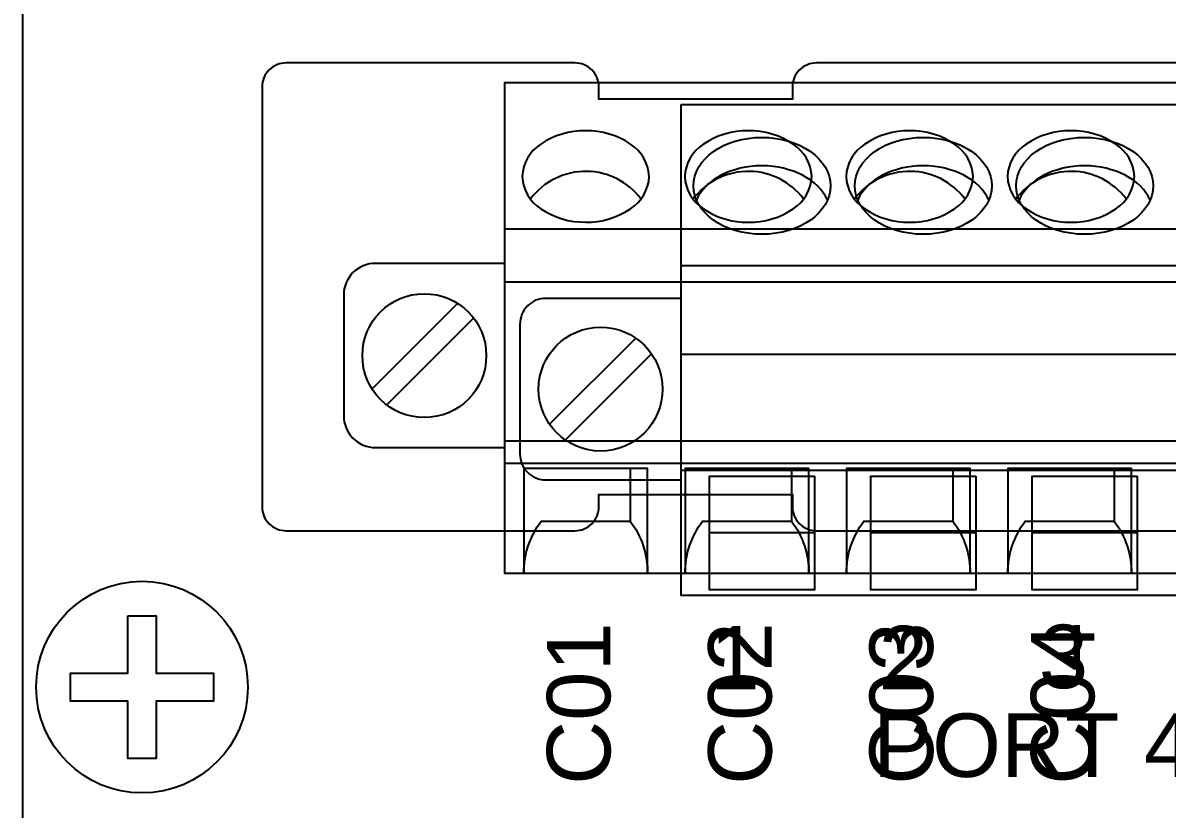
# Model space of a CAD drawing. Extents: x 1 to 47, y 1 to 35.
# Drawn here: x 39.389 to 40.807, y 13.27 to 14.245 of the extents above; entities that cross this region are included whole.
import ezdxf

# ---------------------------------------------------------------- set-up
doc = ezdxf.new("R2010")
doc.units = 0
doc.header["$MEASUREMENT"] = 0
for name, color, linetype in [('10_00______DWG_', 7, 'CONTINUOUS'), ('4_01__0-__EMPTY', 7, 'CONTINUOUS'), ('4_02__A0__SERIAL_COMMUNICA', 7, 'CONTINUOUS'), ('4_03__B-___3__DI___4__DO__', 7, 'CONTINUOUS'), ('4_04__1-___4__DI___4__DO__', 7, 'CONTINUOUS'), ('4_05__C-___4__DI___4__DO__', 7, 'CONTINUOUS'), ('4_06__D-___4__DI___3__DO__', 7, 'CONTINUOUS'), ('4_07__2A___8__FORM_A_DO', 7, 'CONTINUOUS'), ('4_08__2B___8__FORM_B_DO', 7, 'CONTINUOUS'), ('4_09__2C___8__DO__6__FORM_', 7, 'CONTINUOUS'), ('4_10__2D___8__DO__2__FORM_', 7, 'CONTINUOUS'), ('4_11__2G___8__DO__4__FORM_', 7, 'CONTINUOUS'), ('4_12__3-___8__DI', 7, 'CONTINUOUS'), ('4_13__4-___14__DI', 7, 'CONTINUOUS'), ('4_14__5-___8__AI', 7, 'CONTINUOUS'), ('4_15__6-___4__AI____4__AO', 7, 'CONTINUOUS')]:
    doc.layers.add(name, color=color, linetype=linetype)
doc.styles.add('ARIAL', font='arial.ttf')

msp = doc.modelspace()

# ---------------------------------------------------------------- linework, layer by layer
at = {"layer": '10_00______DWG_'}
msp.add_lwpolyline([(39.7527, 17.0629), (44.4181, 17.0629, -0.414214), (44.4968, 16.9841), (44.4968, 16.8956, 0.414214), (44.6149, 16.7775), (44.7035, 16.7775, -0.414214), (44.7822, 16.6987), (44.7822, 10.1436, -0.414214), (44.7035, 10.0649), (44.6149, 10.0649, 0.414214), (44.4968, 9.9467), (44.4968, 9.8582, -0.414214), (44.4181, 9.7794), (39.7527, 9.7794, -0.414214), (39.674, 9.8582), (39.674, 9.9467, 0.414214), (39.5558, 10.0649), (39.4673, 10.0649, -0.414214), (39.3885, 10.1436), (39.3885, 16.6987, -0.414214), (39.4673, 16.7775), (39.5558, 16.7775, 0.414214), (39.674, 16.8956), (39.674, 16.9841, -0.414214)], format="xyb", close=True, dxfattribs=at)
msp.add_lwpolyline([(39.5187, 13.5098), (39.5537, 13.5098), (39.5537, 13.4387), (39.6248, 13.4387), (39.6248, 13.4037), (39.5537, 13.4037), (39.5537, 13.3327), (39.5187, 13.3327), (39.5187, 13.4037), (39.4476, 13.4037), (39.4476, 13.4387), (39.5187, 13.4387)], close=True, dxfattribs=at)
msp.add_circle((39.5362, 13.4212), 0.1312, dxfattribs=at)
at = {"layer": '4_01__0-__EMPTY'}
msp.add_lwpolyline([(41.3378, 14.1951), (40.3725, 14.1951, 0.414214), (40.3426, 14.1652), (40.3426, 14.1501), (40.1026, 14.1501), (40.1026, 14.1652, 0.414214), (40.0728, 14.1951), (39.715, 14.1951, 0.414973), (39.6851, 14.1652), (39.6851, 13.645, 0.414973), (39.715, 13.6151), (40.0728, 13.6151, 0.414214), (40.1026, 13.645), (40.1026, 13.6601), (40.3426, 13.6601), (40.3426, 13.645, 0.414214), (40.3725, 13.6151), (41.3378, 13.6151, 0.414214)], format="xyb", dxfattribs=at)
at = {"layer": '4_02__A0__SERIAL_COMMUNICA'}
for points in [[(40.2047, 14.1437), (41.2047, 14.1437), (41.2047, 13.5347), (40.2047, 13.5347)], [(40.3697, 13.6826), (40.3697, 13.5418), (40.2397, 13.5418), (40.2397, 13.6826)], [(40.5697, 13.6826), (40.5697, 13.5418), (40.4397, 13.5418), (40.4397, 13.6826)], [(40.7697, 13.6826), (40.7697, 13.5418), (40.6397, 13.5418), (40.6397, 13.6826)]]:
    msp.add_lwpolyline(points, close=True, dxfattribs=at)
for points in [[(41.2047, 13.9437), (40.2047, 13.9437)], [(40.0415, 13.7471), (40.1483, 13.8539)], [(40.1678, 13.8344), (40.061, 13.7276)], [(41.2047, 13.8337), (40.2047, 13.8337)], [(41.2047, 13.6897), (40.2047, 13.6897)], [(40.3697, 13.6125), (40.2397, 13.6125)], [(40.5697, 13.6125), (40.4397, 13.6125)], [(40.7697, 13.6125), (40.6397, 13.6125)]]:
    msp.add_lwpolyline(points, dxfattribs=at)
msp.add_lwpolyline([(40.2047, 13.9032), (40.0367, 13.9032, 0.414214), (40.0047, 13.8712), (40.0047, 13.7102, 0.414214), (40.0367, 13.6782), (40.2047, 13.6782)], format="xyb", dxfattribs=at)
msp.add_circle((40.1047, 13.7907), 0.0768, dxfattribs=at)
for centre in [(40.3047, 14.0427), (40.5047, 14.0427), (40.7047, 14.0427)]:
    msp.add_ellipse(centre, major_axis=(0.085, 0), ratio=0.707107, dxfattribs=at)
for centre in [(40.3047, 14.0074), (40.5047, 14.0074), (40.7047, 14.0074)]:
    msp.add_ellipse(centre, major_axis=(0.085, 0), ratio=0.707107, start_param=0.298532, end_param=2.84306, dxfattribs=at)
at = {"layer": '4_03__B-___3__DI___4__DO__'}
msp.add_lwpolyline([(41.5862, 14.1708), (41.5862, 13.5621), (39.9862, 13.5621), (39.9862, 14.1708)], close=True, dxfattribs=at)
for points in [[(40.1419, 14.0944, 0.154167), (40.0862, 14.1109, 0.154167), (40.0306, 14.0944, 0.244062), (40.0075, 14.0543, 0.244061), (40.0306, 14.0143, 0.154167), (40.0862, 13.9977, 0.154167), (40.1419, 14.0143, 0.24406), (40.165, 14.0543, 0.236767)], [(40.3435, 14.0943, 0.154167), (40.2878, 14.1109, 0.154167), (40.2321, 14.0943, 0.244062), (40.2091, 14.0543, 0.244061), (40.2321, 14.0142, 0.154167), (40.2878, 13.9976, 0.154167), (40.3435, 14.0142, 0.24406), (40.3666, 14.0543, 0.236767)], [(40.5435, 14.0943, 0.154167), (40.4878, 14.1109, 0.154167), (40.4321, 14.0943, 0.244062), (40.4091, 14.0543, 0.244061), (40.4321, 14.0142, 0.154167), (40.4878, 13.9976, 0.154167), (40.5435, 14.0142, 0.24406), (40.5666, 14.0543, 0.236767)], [(40.7435, 14.0943, 0.154167), (40.6878, 14.1109, 0.154167), (40.6321, 14.0943, 0.244062), (40.6091, 14.0543, 0.244061), (40.6321, 14.0142, 0.154167), (40.6878, 13.9976, 0.154167), (40.7435, 14.0142, 0.24406), (40.7666, 14.0543, 0.236767)]]:
    msp.add_lwpolyline(points, format="xyb", close=True, dxfattribs=at)
for points in [[(40.1551, 14.0265, 0.005828), (40.1548, 14.0264, 0.231198), (40.0878, 14.0606, 0.240907), (40.0177, 14.0264, 0.001746), (40.0176, 14.0263)], [(40.3566, 14.0265, 0.005828), (40.3563, 14.0264, 0.231198), (40.2894, 14.0606, 0.240907), (40.2193, 14.0264, 0.001746), (40.2192, 14.0263)], [(40.5566, 14.0265, 0.005828), (40.5563, 14.0264, 0.231198), (40.4894, 14.0606, 0.240907), (40.4193, 14.0264, 0.001746), (40.4192, 14.0263)], [(40.7566, 14.0265, 0.005828), (40.7563, 14.0264, 0.231198), (40.6894, 14.0606, 0.240907), (40.6193, 14.0264, 0.001746), (40.6192, 14.0263)], [(39.9862, 13.9466), (39.8256, 13.9466, 0.414214), (39.7862, 13.9072), (39.7862, 13.7577, 0.414214), (39.8256, 13.7183), (39.9862, 13.7183)], [(40.1414, 13.6921), (40.1414, 13.627, -0.162987), (40.163, 13.562), (40.163, 13.6921), (40.0095, 13.6921), (40.0095, 13.5621, -0.162853), (40.0311, 13.627), (40.1414, 13.627)], [(40.3414, 13.6921), (40.3414, 13.627, -0.162987), (40.363, 13.562), (40.363, 13.6921), (40.2095, 13.6921), (40.2095, 13.5621, -0.162853), (40.2311, 13.627), (40.3414, 13.627)], [(40.5414, 13.6921), (40.5414, 13.627, -0.162987), (40.563, 13.562), (40.563, 13.6921), (40.4095, 13.6921), (40.4095, 13.5621, -0.162853), (40.4311, 13.627), (40.5414, 13.627)], [(40.7414, 13.6921), (40.7414, 13.627, -0.162987), (40.763, 13.562), (40.763, 13.6921), (40.6095, 13.6921), (40.6095, 13.5621, -0.162853), (40.6311, 13.627), (40.7414, 13.627)]]:
    msp.add_lwpolyline(points, format="xyb", dxfattribs=at)
for points in [[(39.9862, 13.9892), (41.5862, 13.9892)], [(39.9862, 13.9237), (41.5862, 13.9237)], [(39.8214, 13.7911), (39.9273, 13.897)], [(39.8397, 13.7711), (39.9473, 13.8786)], [(39.9862, 13.7266), (41.5862, 13.7266)], [(39.9862, 13.6988), (41.5862, 13.6988)]]:
    msp.add_lwpolyline(points, dxfattribs=at)
msp.add_circle((39.8862, 13.8322), 0.0768, dxfattribs=at)
at = {"layer": '4_04__1-___4__DI___4__DO__'}
msp.add_lwpolyline([(41.5862, 14.1708), (41.5862, 13.5621), (39.9862, 13.5621), (39.9862, 14.1708)], close=True, dxfattribs=at)
for points in [[(40.1419, 14.0944, 0.154167), (40.0862, 14.1109, 0.154167), (40.0306, 14.0944, 0.244062), (40.0075, 14.0543, 0.244061), (40.0306, 14.0143, 0.154167), (40.0862, 13.9977, 0.154167), (40.1419, 14.0143, 0.24406), (40.165, 14.0543, 0.236767)], [(40.3435, 14.0943, 0.154167), (40.2878, 14.1109, 0.154167), (40.2321, 14.0943, 0.244062), (40.2091, 14.0543, 0.244061), (40.2321, 14.0142, 0.154167), (40.2878, 13.9976, 0.154167), (40.3435, 14.0142, 0.24406), (40.3666, 14.0543, 0.236767)], [(40.5435, 14.0943, 0.154167), (40.4878, 14.1109, 0.154167), (40.4321, 14.0943, 0.244062), (40.4091, 14.0543, 0.244061), (40.4321, 14.0142, 0.154167), (40.4878, 13.9976, 0.154167), (40.5435, 14.0142, 0.24406), (40.5666, 14.0543, 0.236767)], [(40.7435, 14.0943, 0.154167), (40.6878, 14.1109, 0.154167), (40.6321, 14.0943, 0.244062), (40.6091, 14.0543, 0.244061), (40.6321, 14.0142, 0.154167), (40.6878, 13.9976, 0.154167), (40.7435, 14.0142, 0.24406), (40.7666, 14.0543, 0.236767)]]:
    msp.add_lwpolyline(points, format="xyb", close=True, dxfattribs=at)
for points in [[(40.1551, 14.0265, 0.005828), (40.1548, 14.0264, 0.231198), (40.0878, 14.0606, 0.240907), (40.0177, 14.0264, 0.001746), (40.0176, 14.0263)], [(40.3566, 14.0265, 0.005828), (40.3563, 14.0264, 0.231198), (40.2894, 14.0606, 0.240907), (40.2193, 14.0264, 0.001746), (40.2192, 14.0263)], [(40.5566, 14.0265, 0.005828), (40.5563, 14.0264, 0.231198), (40.4894, 14.0606, 0.240907), (40.4193, 14.0264, 0.001746), (40.4192, 14.0263)], [(40.7566, 14.0265, 0.005828), (40.7563, 14.0264, 0.231198), (40.6894, 14.0606, 0.240907), (40.6193, 14.0264, 0.001746), (40.6192, 14.0263)], [(39.9862, 13.9466), (39.8256, 13.9466, 0.414214), (39.7862, 13.9072), (39.7862, 13.7577, 0.414214), (39.8256, 13.7183), (39.9862, 13.7183)], [(40.1414, 13.6921), (40.1414, 13.627, -0.162987), (40.163, 13.562), (40.163, 13.6921), (40.0095, 13.6921), (40.0095, 13.5621, -0.162853), (40.0311, 13.627), (40.1414, 13.627)], [(40.3414, 13.6921), (40.3414, 13.627, -0.162987), (40.363, 13.562), (40.363, 13.6921), (40.2095, 13.6921), (40.2095, 13.5621, -0.162853), (40.2311, 13.627), (40.3414, 13.627)], [(40.5414, 13.6921), (40.5414, 13.627, -0.162987), (40.563, 13.562), (40.563, 13.6921), (40.4095, 13.6921), (40.4095, 13.5621, -0.162853), (40.4311, 13.627), (40.5414, 13.627)], [(40.7414, 13.6921), (40.7414, 13.627, -0.162987), (40.763, 13.562), (40.763, 13.6921), (40.6095, 13.6921), (40.6095, 13.5621, -0.162853), (40.6311, 13.627), (40.7414, 13.627)]]:
    msp.add_lwpolyline(points, format="xyb", dxfattribs=at)
for points in [[(39.9862, 13.9892), (41.5862, 13.9892)], [(39.9862, 13.9237), (41.5862, 13.9237)], [(39.8214, 13.7911), (39.9273, 13.897)], [(39.8397, 13.7711), (39.9473, 13.8786)], [(39.9862, 13.7266), (41.5862, 13.7266)], [(39.9862, 13.6988), (41.5862, 13.6988)]]:
    msp.add_lwpolyline(points, dxfattribs=at)
msp.add_circle((39.8862, 13.8322), 0.0768, dxfattribs=at)
at = {"layer": '4_05__C-___4__DI___4__DO__'}
msp.add_lwpolyline([(41.5862, 14.1708), (41.5862, 13.5621), (39.9862, 13.5621), (39.9862, 14.1708)], close=True, dxfattribs=at)
for points in [[(40.1419, 14.0944, 0.154167), (40.0862, 14.1109, 0.154167), (40.0306, 14.0944, 0.244062), (40.0075, 14.0543, 0.244061), (40.0306, 14.0143, 0.154167), (40.0862, 13.9977, 0.154167), (40.1419, 14.0143, 0.24406), (40.165, 14.0543, 0.236767)], [(40.3435, 14.0943, 0.154167), (40.2878, 14.1109, 0.154167), (40.2321, 14.0943, 0.244062), (40.2091, 14.0543, 0.244061), (40.2321, 14.0142, 0.154167), (40.2878, 13.9976, 0.154167), (40.3435, 14.0142, 0.24406), (40.3666, 14.0543, 0.236767)], [(40.5435, 14.0943, 0.154167), (40.4878, 14.1109, 0.154167), (40.4321, 14.0943, 0.244062), (40.4091, 14.0543, 0.244061), (40.4321, 14.0142, 0.154167), (40.4878, 13.9976, 0.154167), (40.5435, 14.0142, 0.24406), (40.5666, 14.0543, 0.236767)], [(40.7435, 14.0943, 0.154167), (40.6878, 14.1109, 0.154167), (40.6321, 14.0943, 0.244062), (40.6091, 14.0543, 0.244061), (40.6321, 14.0142, 0.154167), (40.6878, 13.9976, 0.154167), (40.7435, 14.0142, 0.24406), (40.7666, 14.0543, 0.236767)]]:
    msp.add_lwpolyline(points, format="xyb", close=True, dxfattribs=at)
for points in [[(40.1551, 14.0265, 0.005828), (40.1548, 14.0264, 0.231198), (40.0878, 14.0606, 0.240907), (40.0177, 14.0264, 0.001746), (40.0176, 14.0263)], [(40.3566, 14.0265, 0.005828), (40.3563, 14.0264, 0.231198), (40.2894, 14.0606, 0.240907), (40.2193, 14.0264, 0.001746), (40.2192, 14.0263)], [(40.5566, 14.0265, 0.005828), (40.5563, 14.0264, 0.231198), (40.4894, 14.0606, 0.240907), (40.4193, 14.0264, 0.001746), (40.4192, 14.0263)], [(40.7566, 14.0265, 0.005828), (40.7563, 14.0264, 0.231198), (40.6894, 14.0606, 0.240907), (40.6193, 14.0264, 0.001746), (40.6192, 14.0263)], [(39.9862, 13.9466), (39.8256, 13.9466, 0.414214), (39.7862, 13.9072), (39.7862, 13.7577, 0.414214), (39.8256, 13.7183), (39.9862, 13.7183)], [(40.1414, 13.6921), (40.1414, 13.627, -0.162987), (40.163, 13.562), (40.163, 13.6921), (40.0095, 13.6921), (40.0095, 13.5621, -0.162853), (40.0311, 13.627), (40.1414, 13.627)], [(40.3414, 13.6921), (40.3414, 13.627, -0.162987), (40.363, 13.562), (40.363, 13.6921), (40.2095, 13.6921), (40.2095, 13.5621, -0.162853), (40.2311, 13.627), (40.3414, 13.627)], [(40.5414, 13.6921), (40.5414, 13.627, -0.162987), (40.563, 13.562), (40.563, 13.6921), (40.4095, 13.6921), (40.4095, 13.5621, -0.162853), (40.4311, 13.627), (40.5414, 13.627)], [(40.7414, 13.6921), (40.7414, 13.627, -0.162987), (40.763, 13.562), (40.763, 13.6921), (40.6095, 13.6921), (40.6095, 13.5621, -0.162853), (40.6311, 13.627), (40.7414, 13.627)]]:
    msp.add_lwpolyline(points, format="xyb", dxfattribs=at)
for points in [[(39.9862, 13.9892), (41.5862, 13.9892)], [(39.9862, 13.9237), (41.5862, 13.9237)], [(39.8214, 13.7911), (39.9273, 13.897)], [(39.8397, 13.7711), (39.9473, 13.8786)], [(39.9862, 13.7266), (41.5862, 13.7266)], [(39.9862, 13.6988), (41.5862, 13.6988)]]:
    msp.add_lwpolyline(points, dxfattribs=at)
msp.add_circle((39.8862, 13.8322), 0.0768, dxfattribs=at)
at = {"layer": '4_06__D-___4__DI___3__DO__'}
msp.add_lwpolyline([(41.5862, 14.1708), (41.5862, 13.5621), (39.9862, 13.5621), (39.9862, 14.1708)], close=True, dxfattribs=at)
for points in [[(40.1419, 14.0944, 0.154167), (40.0862, 14.1109, 0.154167), (40.0306, 14.0944, 0.244062), (40.0075, 14.0543, 0.244061), (40.0306, 14.0143, 0.154167), (40.0862, 13.9977, 0.154167), (40.1419, 14.0143, 0.24406), (40.165, 14.0543, 0.236767)], [(40.3435, 14.0943, 0.154167), (40.2878, 14.1109, 0.154167), (40.2321, 14.0943, 0.244062), (40.2091, 14.0543, 0.244061), (40.2321, 14.0142, 0.154167), (40.2878, 13.9976, 0.154167), (40.3435, 14.0142, 0.24406), (40.3666, 14.0543, 0.236767)], [(40.5435, 14.0943, 0.154167), (40.4878, 14.1109, 0.154167), (40.4321, 14.0943, 0.244062), (40.4091, 14.0543, 0.244061), (40.4321, 14.0142, 0.154167), (40.4878, 13.9976, 0.154167), (40.5435, 14.0142, 0.24406), (40.5666, 14.0543, 0.236767)], [(40.7435, 14.0943, 0.154167), (40.6878, 14.1109, 0.154167), (40.6321, 14.0943, 0.244062), (40.6091, 14.0543, 0.244061), (40.6321, 14.0142, 0.154167), (40.6878, 13.9976, 0.154167), (40.7435, 14.0142, 0.24406), (40.7666, 14.0543, 0.236767)]]:
    msp.add_lwpolyline(points, format="xyb", close=True, dxfattribs=at)
for points in [[(40.1551, 14.0265, 0.005828), (40.1548, 14.0264, 0.231198), (40.0878, 14.0606, 0.240907), (40.0177, 14.0264, 0.001746), (40.0176, 14.0263)], [(40.3566, 14.0265, 0.005828), (40.3563, 14.0264, 0.231198), (40.2894, 14.0606, 0.240907), (40.2193, 14.0264, 0.001746), (40.2192, 14.0263)], [(40.5566, 14.0265, 0.005828), (40.5563, 14.0264, 0.231198), (40.4894, 14.0606, 0.240907), (40.4193, 14.0264, 0.001746), (40.4192, 14.0263)], [(40.7566, 14.0265, 0.005828), (40.7563, 14.0264, 0.231198), (40.6894, 14.0606, 0.240907), (40.6193, 14.0264, 0.001746), (40.6192, 14.0263)], [(39.9862, 13.9466), (39.8256, 13.9466, 0.414214), (39.7862, 13.9072), (39.7862, 13.7577, 0.414214), (39.8256, 13.7183), (39.9862, 13.7183)], [(40.1414, 13.6921), (40.1414, 13.627, -0.162987), (40.163, 13.562), (40.163, 13.6921), (40.0095, 13.6921), (40.0095, 13.5621, -0.162853), (40.0311, 13.627), (40.1414, 13.627)], [(40.3414, 13.6921), (40.3414, 13.627, -0.162987), (40.363, 13.562), (40.363, 13.6921), (40.2095, 13.6921), (40.2095, 13.5621, -0.162853), (40.2311, 13.627), (40.3414, 13.627)], [(40.5414, 13.6921), (40.5414, 13.627, -0.162987), (40.563, 13.562), (40.563, 13.6921), (40.4095, 13.6921), (40.4095, 13.5621, -0.162853), (40.4311, 13.627), (40.5414, 13.627)], [(40.7414, 13.6921), (40.7414, 13.627, -0.162987), (40.763, 13.562), (40.763, 13.6921), (40.6095, 13.6921), (40.6095, 13.5621, -0.162853), (40.6311, 13.627), (40.7414, 13.627)]]:
    msp.add_lwpolyline(points, format="xyb", dxfattribs=at)
for points in [[(39.9862, 13.9892), (41.5862, 13.9892)], [(39.9862, 13.9237), (41.5862, 13.9237)], [(39.8214, 13.7911), (39.9273, 13.897)], [(39.8397, 13.7711), (39.9473, 13.8786)], [(39.9862, 13.7266), (41.5862, 13.7266)], [(39.9862, 13.6988), (41.5862, 13.6988)]]:
    msp.add_lwpolyline(points, dxfattribs=at)
msp.add_circle((39.8862, 13.8322), 0.0768, dxfattribs=at)
at = {"layer": '4_07__2A___8__FORM_A_DO'}
msp.add_lwpolyline([(41.5862, 14.1708), (41.5862, 13.5621), (39.9862, 13.5621), (39.9862, 14.1708)], close=True, dxfattribs=at)
for points in [[(40.1419, 14.0944, 0.154167), (40.0862, 14.1109, 0.154167), (40.0306, 14.0944, 0.244062), (40.0075, 14.0543, 0.244061), (40.0306, 14.0143, 0.154167), (40.0862, 13.9977, 0.154167), (40.1419, 14.0143, 0.24406), (40.165, 14.0543, 0.236767)], [(40.3435, 14.0943, 0.154167), (40.2878, 14.1109, 0.154167), (40.2321, 14.0943, 0.244062), (40.2091, 14.0543, 0.244061), (40.2321, 14.0142, 0.154167), (40.2878, 13.9976, 0.154167), (40.3435, 14.0142, 0.24406), (40.3666, 14.0543, 0.236767)], [(40.5435, 14.0943, 0.154167), (40.4878, 14.1109, 0.154167), (40.4321, 14.0943, 0.244062), (40.4091, 14.0543, 0.244061), (40.4321, 14.0142, 0.154167), (40.4878, 13.9976, 0.154167), (40.5435, 14.0142, 0.24406), (40.5666, 14.0543, 0.236767)], [(40.7435, 14.0943, 0.154167), (40.6878, 14.1109, 0.154167), (40.6321, 14.0943, 0.244062), (40.6091, 14.0543, 0.244061), (40.6321, 14.0142, 0.154167), (40.6878, 13.9976, 0.154167), (40.7435, 14.0142, 0.24406), (40.7666, 14.0543, 0.236767)]]:
    msp.add_lwpolyline(points, format="xyb", close=True, dxfattribs=at)
for points in [[(40.1551, 14.0265, 0.005828), (40.1548, 14.0264, 0.231198), (40.0878, 14.0606, 0.240907), (40.0177, 14.0264, 0.001746), (40.0176, 14.0263)], [(40.3566, 14.0265, 0.005828), (40.3563, 14.0264, 0.231198), (40.2894, 14.0606, 0.240907), (40.2193, 14.0264, 0.001746), (40.2192, 14.0263)], [(40.5566, 14.0265, 0.005828), (40.5563, 14.0264, 0.231198), (40.4894, 14.0606, 0.240907), (40.4193, 14.0264, 0.001746), (40.4192, 14.0263)], [(40.7566, 14.0265, 0.005828), (40.7563, 14.0264, 0.231198), (40.6894, 14.0606, 0.240907), (40.6193, 14.0264, 0.001746), (40.6192, 14.0263)], [(39.9862, 13.9466), (39.8256, 13.9466, 0.414214), (39.7862, 13.9072), (39.7862, 13.7577, 0.414214), (39.8256, 13.7183), (39.9862, 13.7183)], [(40.1414, 13.6921), (40.1414, 13.627, -0.162987), (40.163, 13.562), (40.163, 13.6921), (40.0095, 13.6921), (40.0095, 13.5621, -0.162853), (40.0311, 13.627), (40.1414, 13.627)], [(40.3414, 13.6921), (40.3414, 13.627, -0.162987), (40.363, 13.562), (40.363, 13.6921), (40.2095, 13.6921), (40.2095, 13.5621, -0.162853), (40.2311, 13.627), (40.3414, 13.627)], [(40.5414, 13.6921), (40.5414, 13.627, -0.162987), (40.563, 13.562), (40.563, 13.6921), (40.4095, 13.6921), (40.4095, 13.5621, -0.162853), (40.4311, 13.627), (40.5414, 13.627)], [(40.7414, 13.6921), (40.7414, 13.627, -0.162987), (40.763, 13.562), (40.763, 13.6921), (40.6095, 13.6921), (40.6095, 13.5621, -0.162853), (40.6311, 13.627), (40.7414, 13.627)]]:
    msp.add_lwpolyline(points, format="xyb", dxfattribs=at)
for points in [[(39.9862, 13.9892), (41.5862, 13.9892)], [(39.9862, 13.9237), (41.5862, 13.9237)], [(39.8214, 13.7911), (39.9273, 13.897)], [(39.8397, 13.7711), (39.9473, 13.8786)], [(39.9862, 13.7266), (41.5862, 13.7266)], [(39.9862, 13.6988), (41.5862, 13.6988)]]:
    msp.add_lwpolyline(points, dxfattribs=at)
msp.add_circle((39.8862, 13.8322), 0.0768, dxfattribs=at)
at = {"layer": '4_08__2B___8__FORM_B_DO'}
msp.add_lwpolyline([(41.5862, 14.1708), (41.5862, 13.5621), (39.9862, 13.5621), (39.9862, 14.1708)], close=True, dxfattribs=at)
for points in [[(40.1419, 14.0944, 0.154167), (40.0862, 14.1109, 0.154167), (40.0306, 14.0944, 0.244062), (40.0075, 14.0543, 0.244061), (40.0306, 14.0143, 0.154167), (40.0862, 13.9977, 0.154167), (40.1419, 14.0143, 0.24406), (40.165, 14.0543, 0.236767)], [(40.3435, 14.0943, 0.154167), (40.2878, 14.1109, 0.154167), (40.2321, 14.0943, 0.244062), (40.2091, 14.0543, 0.244061), (40.2321, 14.0142, 0.154167), (40.2878, 13.9976, 0.154167), (40.3435, 14.0142, 0.24406), (40.3666, 14.0543, 0.236767)], [(40.5435, 14.0943, 0.154167), (40.4878, 14.1109, 0.154167), (40.4321, 14.0943, 0.244062), (40.4091, 14.0543, 0.244061), (40.4321, 14.0142, 0.154167), (40.4878, 13.9976, 0.154167), (40.5435, 14.0142, 0.24406), (40.5666, 14.0543, 0.236767)], [(40.7435, 14.0943, 0.154167), (40.6878, 14.1109, 0.154167), (40.6321, 14.0943, 0.244062), (40.6091, 14.0543, 0.244061), (40.6321, 14.0142, 0.154167), (40.6878, 13.9976, 0.154167), (40.7435, 14.0142, 0.24406), (40.7666, 14.0543, 0.236767)]]:
    msp.add_lwpolyline(points, format="xyb", close=True, dxfattribs=at)
for points in [[(40.1551, 14.0265, 0.005828), (40.1548, 14.0264, 0.231198), (40.0878, 14.0606, 0.240907), (40.0177, 14.0264, 0.001746), (40.0176, 14.0263)], [(40.3566, 14.0265, 0.005828), (40.3563, 14.0264, 0.231198), (40.2894, 14.0606, 0.240907), (40.2193, 14.0264, 0.001746), (40.2192, 14.0263)], [(40.5566, 14.0265, 0.005828), (40.5563, 14.0264, 0.231198), (40.4894, 14.0606, 0.240907), (40.4193, 14.0264, 0.001746), (40.4192, 14.0263)], [(40.7566, 14.0265, 0.005828), (40.7563, 14.0264, 0.231198), (40.6894, 14.0606, 0.240907), (40.6193, 14.0264, 0.001746), (40.6192, 14.0263)], [(39.9862, 13.9466), (39.8256, 13.9466, 0.414214), (39.7862, 13.9072), (39.7862, 13.7577, 0.414214), (39.8256, 13.7183), (39.9862, 13.7183)], [(40.1414, 13.6921), (40.1414, 13.627, -0.162987), (40.163, 13.562), (40.163, 13.6921), (40.0095, 13.6921), (40.0095, 13.5621, -0.162853), (40.0311, 13.627), (40.1414, 13.627)], [(40.3414, 13.6921), (40.3414, 13.627, -0.162987), (40.363, 13.562), (40.363, 13.6921), (40.2095, 13.6921), (40.2095, 13.5621, -0.162853), (40.2311, 13.627), (40.3414, 13.627)], [(40.5414, 13.6921), (40.5414, 13.627, -0.162987), (40.563, 13.562), (40.563, 13.6921), (40.4095, 13.6921), (40.4095, 13.5621, -0.162853), (40.4311, 13.627), (40.5414, 13.627)], [(40.7414, 13.6921), (40.7414, 13.627, -0.162987), (40.763, 13.562), (40.763, 13.6921), (40.6095, 13.6921), (40.6095, 13.5621, -0.162853), (40.6311, 13.627), (40.7414, 13.627)]]:
    msp.add_lwpolyline(points, format="xyb", dxfattribs=at)
for points in [[(39.9862, 13.9892), (41.5862, 13.9892)], [(39.9862, 13.9237), (41.5862, 13.9237)], [(39.8214, 13.7911), (39.9273, 13.897)], [(39.8397, 13.7711), (39.9473, 13.8786)], [(39.9862, 13.7266), (41.5862, 13.7266)], [(39.9862, 13.6988), (41.5862, 13.6988)]]:
    msp.add_lwpolyline(points, dxfattribs=at)
msp.add_circle((39.8862, 13.8322), 0.0768, dxfattribs=at)
at = {"layer": '4_09__2C___8__DO__6__FORM_'}
msp.add_lwpolyline([(41.5862, 14.1708), (41.5862, 13.5621), (39.9862, 13.5621), (39.9862, 14.1708)], close=True, dxfattribs=at)
for points in [[(40.1419, 14.0944, 0.154167), (40.0862, 14.1109, 0.154167), (40.0306, 14.0944, 0.244062), (40.0075, 14.0543, 0.244061), (40.0306, 14.0143, 0.154167), (40.0862, 13.9977, 0.154167), (40.1419, 14.0143, 0.24406), (40.165, 14.0543, 0.236767)], [(40.3435, 14.0943, 0.154167), (40.2878, 14.1109, 0.154167), (40.2321, 14.0943, 0.244062), (40.2091, 14.0543, 0.244061), (40.2321, 14.0142, 0.154167), (40.2878, 13.9976, 0.154167), (40.3435, 14.0142, 0.24406), (40.3666, 14.0543, 0.236767)], [(40.5435, 14.0943, 0.154167), (40.4878, 14.1109, 0.154167), (40.4321, 14.0943, 0.244062), (40.4091, 14.0543, 0.244061), (40.4321, 14.0142, 0.154167), (40.4878, 13.9976, 0.154167), (40.5435, 14.0142, 0.24406), (40.5666, 14.0543, 0.236767)], [(40.7435, 14.0943, 0.154167), (40.6878, 14.1109, 0.154167), (40.6321, 14.0943, 0.244062), (40.6091, 14.0543, 0.244061), (40.6321, 14.0142, 0.154167), (40.6878, 13.9976, 0.154167), (40.7435, 14.0142, 0.24406), (40.7666, 14.0543, 0.236767)]]:
    msp.add_lwpolyline(points, format="xyb", close=True, dxfattribs=at)
for points in [[(40.1551, 14.0265, 0.005828), (40.1548, 14.0264, 0.231198), (40.0878, 14.0606, 0.240907), (40.0177, 14.0264, 0.001746), (40.0176, 14.0263)], [(40.3566, 14.0265, 0.005828), (40.3563, 14.0264, 0.231198), (40.2894, 14.0606, 0.240907), (40.2193, 14.0264, 0.001746), (40.2192, 14.0263)], [(40.5566, 14.0265, 0.005828), (40.5563, 14.0264, 0.231198), (40.4894, 14.0606, 0.240907), (40.4193, 14.0264, 0.001746), (40.4192, 14.0263)], [(40.7566, 14.0265, 0.005828), (40.7563, 14.0264, 0.231198), (40.6894, 14.0606, 0.240907), (40.6193, 14.0264, 0.001746), (40.6192, 14.0263)], [(39.9862, 13.9466), (39.8256, 13.9466, 0.414214), (39.7862, 13.9072), (39.7862, 13.7577, 0.414214), (39.8256, 13.7183), (39.9862, 13.7183)], [(40.1414, 13.6921), (40.1414, 13.627, -0.162987), (40.163, 13.562), (40.163, 13.6921), (40.0095, 13.6921), (40.0095, 13.5621, -0.162853), (40.0311, 13.627), (40.1414, 13.627)], [(40.3414, 13.6921), (40.3414, 13.627, -0.162987), (40.363, 13.562), (40.363, 13.6921), (40.2095, 13.6921), (40.2095, 13.5621, -0.162853), (40.2311, 13.627), (40.3414, 13.627)], [(40.5414, 13.6921), (40.5414, 13.627, -0.162987), (40.563, 13.562), (40.563, 13.6921), (40.4095, 13.6921), (40.4095, 13.5621, -0.162853), (40.4311, 13.627), (40.5414, 13.627)], [(40.7414, 13.6921), (40.7414, 13.627, -0.162987), (40.763, 13.562), (40.763, 13.6921), (40.6095, 13.6921), (40.6095, 13.5621, -0.162853), (40.6311, 13.627), (40.7414, 13.627)]]:
    msp.add_lwpolyline(points, format="xyb", dxfattribs=at)
for points in [[(39.9862, 13.9892), (41.5862, 13.9892)], [(39.9862, 13.9237), (41.5862, 13.9237)], [(39.8214, 13.7911), (39.9273, 13.897)], [(39.8397, 13.7711), (39.9473, 13.8786)], [(39.9862, 13.7266), (41.5862, 13.7266)], [(39.9862, 13.6988), (41.5862, 13.6988)]]:
    msp.add_lwpolyline(points, dxfattribs=at)
msp.add_circle((39.8862, 13.8322), 0.0768, dxfattribs=at)
at = {"layer": '4_10__2D___8__DO__2__FORM_'}
msp.add_lwpolyline([(41.5862, 14.1708), (41.5862, 13.5621), (39.9862, 13.5621), (39.9862, 14.1708)], close=True, dxfattribs=at)
for points in [[(40.1419, 14.0944, 0.154167), (40.0862, 14.1109, 0.154167), (40.0306, 14.0944, 0.244062), (40.0075, 14.0543, 0.244061), (40.0306, 14.0143, 0.154167), (40.0862, 13.9977, 0.154167), (40.1419, 14.0143, 0.24406), (40.165, 14.0543, 0.236767)], [(40.3435, 14.0943, 0.154167), (40.2878, 14.1109, 0.154167), (40.2321, 14.0943, 0.244062), (40.2091, 14.0543, 0.244061), (40.2321, 14.0142, 0.154167), (40.2878, 13.9976, 0.154167), (40.3435, 14.0142, 0.24406), (40.3666, 14.0543, 0.236767)], [(40.5435, 14.0943, 0.154167), (40.4878, 14.1109, 0.154167), (40.4321, 14.0943, 0.244062), (40.4091, 14.0543, 0.244061), (40.4321, 14.0142, 0.154167), (40.4878, 13.9976, 0.154167), (40.5435, 14.0142, 0.24406), (40.5666, 14.0543, 0.236767)], [(40.7435, 14.0943, 0.154167), (40.6878, 14.1109, 0.154167), (40.6321, 14.0943, 0.244062), (40.6091, 14.0543, 0.244061), (40.6321, 14.0142, 0.154167), (40.6878, 13.9976, 0.154167), (40.7435, 14.0142, 0.24406), (40.7666, 14.0543, 0.236767)]]:
    msp.add_lwpolyline(points, format="xyb", close=True, dxfattribs=at)
for points in [[(40.1551, 14.0265, 0.005828), (40.1548, 14.0264, 0.231198), (40.0878, 14.0606, 0.240907), (40.0177, 14.0264, 0.001746), (40.0176, 14.0263)], [(40.3566, 14.0265, 0.005828), (40.3563, 14.0264, 0.231198), (40.2894, 14.0606, 0.240907), (40.2193, 14.0264, 0.001746), (40.2192, 14.0263)], [(40.5566, 14.0265, 0.005828), (40.5563, 14.0264, 0.231198), (40.4894, 14.0606, 0.240907), (40.4193, 14.0264, 0.001746), (40.4192, 14.0263)], [(40.7566, 14.0265, 0.005828), (40.7563, 14.0264, 0.231198), (40.6894, 14.0606, 0.240907), (40.6193, 14.0264, 0.001746), (40.6192, 14.0263)], [(39.9862, 13.9466), (39.8256, 13.9466, 0.414214), (39.7862, 13.9072), (39.7862, 13.7577, 0.414214), (39.8256, 13.7183), (39.9862, 13.7183)], [(40.1414, 13.6921), (40.1414, 13.627, -0.162987), (40.163, 13.562), (40.163, 13.6921), (40.0095, 13.6921), (40.0095, 13.5621, -0.162853), (40.0311, 13.627), (40.1414, 13.627)], [(40.3414, 13.6921), (40.3414, 13.627, -0.162987), (40.363, 13.562), (40.363, 13.6921), (40.2095, 13.6921), (40.2095, 13.5621, -0.162853), (40.2311, 13.627), (40.3414, 13.627)], [(40.5414, 13.6921), (40.5414, 13.627, -0.162987), (40.563, 13.562), (40.563, 13.6921), (40.4095, 13.6921), (40.4095, 13.5621, -0.162853), (40.4311, 13.627), (40.5414, 13.627)], [(40.7414, 13.6921), (40.7414, 13.627, -0.162987), (40.763, 13.562), (40.763, 13.6921), (40.6095, 13.6921), (40.6095, 13.5621, -0.162853), (40.6311, 13.627), (40.7414, 13.627)]]:
    msp.add_lwpolyline(points, format="xyb", dxfattribs=at)
for points in [[(39.9862, 13.9892), (41.5862, 13.9892)], [(39.9862, 13.9237), (41.5862, 13.9237)], [(39.8214, 13.7911), (39.9273, 13.897)], [(39.8397, 13.7711), (39.9473, 13.8786)], [(39.9862, 13.7266), (41.5862, 13.7266)], [(39.9862, 13.6988), (41.5862, 13.6988)]]:
    msp.add_lwpolyline(points, dxfattribs=at)
msp.add_circle((39.8862, 13.8322), 0.0768, dxfattribs=at)
at = {"layer": '4_11__2G___8__DO__4__FORM_'}
msp.add_lwpolyline([(41.5862, 14.1708), (41.5862, 13.5621), (39.9862, 13.5621), (39.9862, 14.1708)], close=True, dxfattribs=at)
for points in [[(40.1419, 14.0944, 0.154167), (40.0862, 14.1109, 0.154167), (40.0306, 14.0944, 0.244062), (40.0075, 14.0543, 0.244061), (40.0306, 14.0143, 0.154167), (40.0862, 13.9977, 0.154167), (40.1419, 14.0143, 0.24406), (40.165, 14.0543, 0.236767)], [(40.3435, 14.0943, 0.154167), (40.2878, 14.1109, 0.154167), (40.2321, 14.0943, 0.244062), (40.2091, 14.0543, 0.244061), (40.2321, 14.0142, 0.154167), (40.2878, 13.9976, 0.154167), (40.3435, 14.0142, 0.24406), (40.3666, 14.0543, 0.236767)], [(40.5435, 14.0943, 0.154167), (40.4878, 14.1109, 0.154167), (40.4321, 14.0943, 0.244062), (40.4091, 14.0543, 0.244061), (40.4321, 14.0142, 0.154167), (40.4878, 13.9976, 0.154167), (40.5435, 14.0142, 0.24406), (40.5666, 14.0543, 0.236767)], [(40.7435, 14.0943, 0.154167), (40.6878, 14.1109, 0.154167), (40.6321, 14.0943, 0.244062), (40.6091, 14.0543, 0.244061), (40.6321, 14.0142, 0.154167), (40.6878, 13.9976, 0.154167), (40.7435, 14.0142, 0.24406), (40.7666, 14.0543, 0.236767)]]:
    msp.add_lwpolyline(points, format="xyb", close=True, dxfattribs=at)
for points in [[(40.1551, 14.0265, 0.005828), (40.1548, 14.0264, 0.231198), (40.0878, 14.0606, 0.240907), (40.0177, 14.0264, 0.001746), (40.0176, 14.0263)], [(40.3566, 14.0265, 0.005828), (40.3563, 14.0264, 0.231198), (40.2894, 14.0606, 0.240907), (40.2193, 14.0264, 0.001746), (40.2192, 14.0263)], [(40.5566, 14.0265, 0.005828), (40.5563, 14.0264, 0.231198), (40.4894, 14.0606, 0.240907), (40.4193, 14.0264, 0.001746), (40.4192, 14.0263)], [(40.7566, 14.0265, 0.005828), (40.7563, 14.0264, 0.231198), (40.6894, 14.0606, 0.240907), (40.6193, 14.0264, 0.001746), (40.6192, 14.0263)], [(39.9862, 13.9466), (39.8256, 13.9466, 0.414214), (39.7862, 13.9072), (39.7862, 13.7577, 0.414214), (39.8256, 13.7183), (39.9862, 13.7183)], [(40.1414, 13.6921), (40.1414, 13.627, -0.162987), (40.163, 13.562), (40.163, 13.6921), (40.0095, 13.6921), (40.0095, 13.5621, -0.162853), (40.0311, 13.627), (40.1414, 13.627)], [(40.3414, 13.6921), (40.3414, 13.627, -0.162987), (40.363, 13.562), (40.363, 13.6921), (40.2095, 13.6921), (40.2095, 13.5621, -0.162853), (40.2311, 13.627), (40.3414, 13.627)], [(40.5414, 13.6921), (40.5414, 13.627, -0.162987), (40.563, 13.562), (40.563, 13.6921), (40.4095, 13.6921), (40.4095, 13.5621, -0.162853), (40.4311, 13.627), (40.5414, 13.627)], [(40.7414, 13.6921), (40.7414, 13.627, -0.162987), (40.763, 13.562), (40.763, 13.6921), (40.6095, 13.6921), (40.6095, 13.5621, -0.162853), (40.6311, 13.627), (40.7414, 13.627)]]:
    msp.add_lwpolyline(points, format="xyb", dxfattribs=at)
for points in [[(39.9862, 13.9892), (41.5862, 13.9892)], [(39.9862, 13.9237), (41.5862, 13.9237)], [(39.8214, 13.7911), (39.9273, 13.897)], [(39.8397, 13.7711), (39.9473, 13.8786)], [(39.9862, 13.7266), (41.5862, 13.7266)], [(39.9862, 13.6988), (41.5862, 13.6988)]]:
    msp.add_lwpolyline(points, dxfattribs=at)
msp.add_circle((39.8862, 13.8322), 0.0768, dxfattribs=at)
at = {"layer": '4_12__3-___8__DI'}
msp.add_lwpolyline([(41.5862, 14.1708), (41.5862, 13.5621), (39.9862, 13.5621), (39.9862, 14.1708)], close=True, dxfattribs=at)
for points in [[(40.1419, 14.0944, 0.154167), (40.0862, 14.1109, 0.154167), (40.0306, 14.0944, 0.244062), (40.0075, 14.0543, 0.244061), (40.0306, 14.0143, 0.154167), (40.0862, 13.9977, 0.154167), (40.1419, 14.0143, 0.24406), (40.165, 14.0543, 0.236767)], [(40.3435, 14.0943, 0.154167), (40.2878, 14.1109, 0.154167), (40.2321, 14.0943, 0.244062), (40.2091, 14.0543, 0.244061), (40.2321, 14.0142, 0.154167), (40.2878, 13.9976, 0.154167), (40.3435, 14.0142, 0.24406), (40.3666, 14.0543, 0.236767)], [(40.5435, 14.0943, 0.154167), (40.4878, 14.1109, 0.154167), (40.4321, 14.0943, 0.244062), (40.4091, 14.0543, 0.244061), (40.4321, 14.0142, 0.154167), (40.4878, 13.9976, 0.154167), (40.5435, 14.0142, 0.24406), (40.5666, 14.0543, 0.236767)], [(40.7435, 14.0943, 0.154167), (40.6878, 14.1109, 0.154167), (40.6321, 14.0943, 0.244062), (40.6091, 14.0543, 0.244061), (40.6321, 14.0142, 0.154167), (40.6878, 13.9976, 0.154167), (40.7435, 14.0142, 0.24406), (40.7666, 14.0543, 0.236767)]]:
    msp.add_lwpolyline(points, format="xyb", close=True, dxfattribs=at)
for points in [[(40.1551, 14.0265, 0.005828), (40.1548, 14.0264, 0.231198), (40.0878, 14.0606, 0.240907), (40.0177, 14.0264, 0.001746), (40.0176, 14.0263)], [(40.3566, 14.0265, 0.005828), (40.3563, 14.0264, 0.231198), (40.2894, 14.0606, 0.240907), (40.2193, 14.0264, 0.001746), (40.2192, 14.0263)], [(40.5566, 14.0265, 0.005828), (40.5563, 14.0264, 0.231198), (40.4894, 14.0606, 0.240907), (40.4193, 14.0264, 0.001746), (40.4192, 14.0263)], [(40.7566, 14.0265, 0.005828), (40.7563, 14.0264, 0.231198), (40.6894, 14.0606, 0.240907), (40.6193, 14.0264, 0.001746), (40.6192, 14.0263)], [(39.9862, 13.9466), (39.8256, 13.9466, 0.414214), (39.7862, 13.9072), (39.7862, 13.7577, 0.414214), (39.8256, 13.7183), (39.9862, 13.7183)], [(40.1414, 13.6921), (40.1414, 13.627, -0.162987), (40.163, 13.562), (40.163, 13.6921), (40.0095, 13.6921), (40.0095, 13.5621, -0.162853), (40.0311, 13.627), (40.1414, 13.627)], [(40.3414, 13.6921), (40.3414, 13.627, -0.162987), (40.363, 13.562), (40.363, 13.6921), (40.2095, 13.6921), (40.2095, 13.5621, -0.162853), (40.2311, 13.627), (40.3414, 13.627)], [(40.5414, 13.6921), (40.5414, 13.627, -0.162987), (40.563, 13.562), (40.563, 13.6921), (40.4095, 13.6921), (40.4095, 13.5621, -0.162853), (40.4311, 13.627), (40.5414, 13.627)], [(40.7414, 13.6921), (40.7414, 13.627, -0.162987), (40.763, 13.562), (40.763, 13.6921), (40.6095, 13.6921), (40.6095, 13.5621, -0.162853), (40.6311, 13.627), (40.7414, 13.627)]]:
    msp.add_lwpolyline(points, format="xyb", dxfattribs=at)
for points in [[(39.9862, 13.9892), (41.5862, 13.9892)], [(39.9862, 13.9237), (41.5862, 13.9237)], [(39.8214, 13.7911), (39.9273, 13.897)], [(39.8397, 13.7711), (39.9473, 13.8786)], [(39.9862, 13.7266), (41.5862, 13.7266)], [(39.9862, 13.6988), (41.5862, 13.6988)]]:
    msp.add_lwpolyline(points, dxfattribs=at)
msp.add_circle((39.8862, 13.8322), 0.0768, dxfattribs=at)
at = {"layer": '4_13__4-___14__DI'}
msp.add_lwpolyline([(41.5862, 14.1708), (41.5862, 13.5621), (39.9862, 13.5621), (39.9862, 14.1708)], close=True, dxfattribs=at)
for points in [[(40.1419, 14.0944, 0.154167), (40.0862, 14.1109, 0.154167), (40.0306, 14.0944, 0.244062), (40.0075, 14.0543, 0.244061), (40.0306, 14.0143, 0.154167), (40.0862, 13.9977, 0.154167), (40.1419, 14.0143, 0.24406), (40.165, 14.0543, 0.236767)], [(40.3435, 14.0943, 0.154167), (40.2878, 14.1109, 0.154167), (40.2321, 14.0943, 0.244062), (40.2091, 14.0543, 0.244061), (40.2321, 14.0142, 0.154167), (40.2878, 13.9976, 0.154167), (40.3435, 14.0142, 0.24406), (40.3666, 14.0543, 0.236767)], [(40.5435, 14.0943, 0.154167), (40.4878, 14.1109, 0.154167), (40.4321, 14.0943, 0.244062), (40.4091, 14.0543, 0.244061), (40.4321, 14.0142, 0.154167), (40.4878, 13.9976, 0.154167), (40.5435, 14.0142, 0.24406), (40.5666, 14.0543, 0.236767)], [(40.7435, 14.0943, 0.154167), (40.6878, 14.1109, 0.154167), (40.6321, 14.0943, 0.244062), (40.6091, 14.0543, 0.244061), (40.6321, 14.0142, 0.154167), (40.6878, 13.9976, 0.154167), (40.7435, 14.0142, 0.24406), (40.7666, 14.0543, 0.236767)]]:
    msp.add_lwpolyline(points, format="xyb", close=True, dxfattribs=at)
for points in [[(40.1551, 14.0265, 0.005828), (40.1548, 14.0264, 0.231198), (40.0878, 14.0606, 0.240907), (40.0177, 14.0264, 0.001746), (40.0176, 14.0263)], [(40.3566, 14.0265, 0.005828), (40.3563, 14.0264, 0.231198), (40.2894, 14.0606, 0.240907), (40.2193, 14.0264, 0.001746), (40.2192, 14.0263)], [(40.5566, 14.0265, 0.005828), (40.5563, 14.0264, 0.231198), (40.4894, 14.0606, 0.240907), (40.4193, 14.0264, 0.001746), (40.4192, 14.0263)], [(40.7566, 14.0265, 0.005828), (40.7563, 14.0264, 0.231198), (40.6894, 14.0606, 0.240907), (40.6193, 14.0264, 0.001746), (40.6192, 14.0263)], [(39.9862, 13.9466), (39.8256, 13.9466, 0.414214), (39.7862, 13.9072), (39.7862, 13.7577, 0.414214), (39.8256, 13.7183), (39.9862, 13.7183)], [(40.1414, 13.6921), (40.1414, 13.627, -0.162987), (40.163, 13.562), (40.163, 13.6921), (40.0095, 13.6921), (40.0095, 13.5621, -0.162853), (40.0311, 13.627), (40.1414, 13.627)], [(40.3414, 13.6921), (40.3414, 13.627, -0.162987), (40.363, 13.562), (40.363, 13.6921), (40.2095, 13.6921), (40.2095, 13.5621, -0.162853), (40.2311, 13.627), (40.3414, 13.627)], [(40.5414, 13.6921), (40.5414, 13.627, -0.162987), (40.563, 13.562), (40.563, 13.6921), (40.4095, 13.6921), (40.4095, 13.5621, -0.162853), (40.4311, 13.627), (40.5414, 13.627)], [(40.7414, 13.6921), (40.7414, 13.627, -0.162987), (40.763, 13.562), (40.763, 13.6921), (40.6095, 13.6921), (40.6095, 13.5621, -0.162853), (40.6311, 13.627), (40.7414, 13.627)]]:
    msp.add_lwpolyline(points, format="xyb", dxfattribs=at)
for points in [[(39.9862, 13.9892), (41.5862, 13.9892)], [(39.9862, 13.9237), (41.5862, 13.9237)], [(39.8214, 13.7911), (39.9273, 13.897)], [(39.8397, 13.7711), (39.9473, 13.8786)], [(39.9862, 13.7266), (41.5862, 13.7266)], [(39.9862, 13.6988), (41.5862, 13.6988)]]:
    msp.add_lwpolyline(points, dxfattribs=at)
msp.add_circle((39.8862, 13.8322), 0.0768, dxfattribs=at)
at = {"layer": '4_14__5-___8__AI'}
msp.add_lwpolyline([(41.5862, 14.1708), (41.5862, 13.5621), (39.9862, 13.5621), (39.9862, 14.1708)], close=True, dxfattribs=at)
for points in [[(40.1419, 14.0944, 0.154167), (40.0862, 14.1109, 0.154167), (40.0306, 14.0944, 0.244062), (40.0075, 14.0543, 0.244061), (40.0306, 14.0143, 0.154167), (40.0862, 13.9977, 0.154167), (40.1419, 14.0143, 0.24406), (40.165, 14.0543, 0.236767)], [(40.3435, 14.0943, 0.154167), (40.2878, 14.1109, 0.154167), (40.2321, 14.0943, 0.244062), (40.2091, 14.0543, 0.244061), (40.2321, 14.0142, 0.154167), (40.2878, 13.9976, 0.154167), (40.3435, 14.0142, 0.24406), (40.3666, 14.0543, 0.236767)], [(40.5435, 14.0943, 0.154167), (40.4878, 14.1109, 0.154167), (40.4321, 14.0943, 0.244062), (40.4091, 14.0543, 0.244061), (40.4321, 14.0142, 0.154167), (40.4878, 13.9976, 0.154167), (40.5435, 14.0142, 0.24406), (40.5666, 14.0543, 0.236767)], [(40.7435, 14.0943, 0.154167), (40.6878, 14.1109, 0.154167), (40.6321, 14.0943, 0.244062), (40.6091, 14.0543, 0.244061), (40.6321, 14.0142, 0.154167), (40.6878, 13.9976, 0.154167), (40.7435, 14.0142, 0.24406), (40.7666, 14.0543, 0.236767)]]:
    msp.add_lwpolyline(points, format="xyb", close=True, dxfattribs=at)
for points in [[(40.1551, 14.0265, 0.005828), (40.1548, 14.0264, 0.231198), (40.0878, 14.0606, 0.240907), (40.0177, 14.0264, 0.001746), (40.0176, 14.0263)], [(40.3566, 14.0265, 0.005828), (40.3563, 14.0264, 0.231198), (40.2894, 14.0606, 0.240907), (40.2193, 14.0264, 0.001746), (40.2192, 14.0263)], [(40.5566, 14.0265, 0.005828), (40.5563, 14.0264, 0.231198), (40.4894, 14.0606, 0.240907), (40.4193, 14.0264, 0.001746), (40.4192, 14.0263)], [(40.7566, 14.0265, 0.005828), (40.7563, 14.0264, 0.231198), (40.6894, 14.0606, 0.240907), (40.6193, 14.0264, 0.001746), (40.6192, 14.0263)], [(39.9862, 13.9466), (39.8256, 13.9466, 0.414214), (39.7862, 13.9072), (39.7862, 13.7577, 0.414214), (39.8256, 13.7183), (39.9862, 13.7183)], [(40.1414, 13.6921), (40.1414, 13.627, -0.162987), (40.163, 13.562), (40.163, 13.6921), (40.0095, 13.6921), (40.0095, 13.5621, -0.162853), (40.0311, 13.627), (40.1414, 13.627)], [(40.3414, 13.6921), (40.3414, 13.627, -0.162987), (40.363, 13.562), (40.363, 13.6921), (40.2095, 13.6921), (40.2095, 13.5621, -0.162853), (40.2311, 13.627), (40.3414, 13.627)], [(40.5414, 13.6921), (40.5414, 13.627, -0.162987), (40.563, 13.562), (40.563, 13.6921), (40.4095, 13.6921), (40.4095, 13.5621, -0.162853), (40.4311, 13.627), (40.5414, 13.627)], [(40.7414, 13.6921), (40.7414, 13.627, -0.162987), (40.763, 13.562), (40.763, 13.6921), (40.6095, 13.6921), (40.6095, 13.5621, -0.162853), (40.6311, 13.627), (40.7414, 13.627)]]:
    msp.add_lwpolyline(points, format="xyb", dxfattribs=at)
for points in [[(39.9862, 13.9892), (41.5862, 13.9892)], [(39.9862, 13.9237), (41.5862, 13.9237)], [(39.8214, 13.7911), (39.9273, 13.897)], [(39.8397, 13.7711), (39.9473, 13.8786)], [(39.9862, 13.7266), (41.5862, 13.7266)], [(39.9862, 13.6988), (41.5862, 13.6988)]]:
    msp.add_lwpolyline(points, dxfattribs=at)
msp.add_circle((39.8862, 13.8322), 0.0768, dxfattribs=at)
at = {"layer": '4_15__6-___4__AI____4__AO'}
msp.add_lwpolyline([(41.5862, 14.1708), (41.5862, 13.5621), (39.9862, 13.5621), (39.9862, 14.1708)], close=True, dxfattribs=at)
for points in [[(40.1419, 14.0944, 0.154167), (40.0862, 14.1109, 0.154167), (40.0306, 14.0944, 0.244062), (40.0075, 14.0543, 0.244061), (40.0306, 14.0143, 0.154167), (40.0862, 13.9977, 0.154167), (40.1419, 14.0143, 0.24406), (40.165, 14.0543, 0.236767)], [(40.3435, 14.0943, 0.154167), (40.2878, 14.1109, 0.154167), (40.2321, 14.0943, 0.244062), (40.2091, 14.0543, 0.244061), (40.2321, 14.0142, 0.154167), (40.2878, 13.9976, 0.154167), (40.3435, 14.0142, 0.24406), (40.3666, 14.0543, 0.236767)], [(40.5435, 14.0943, 0.154167), (40.4878, 14.1109, 0.154167), (40.4321, 14.0943, 0.244062), (40.4091, 14.0543, 0.244061), (40.4321, 14.0142, 0.154167), (40.4878, 13.9976, 0.154167), (40.5435, 14.0142, 0.24406), (40.5666, 14.0543, 0.236767)], [(40.7435, 14.0943, 0.154167), (40.6878, 14.1109, 0.154167), (40.6321, 14.0943, 0.244062), (40.6091, 14.0543, 0.244061), (40.6321, 14.0142, 0.154167), (40.6878, 13.9976, 0.154167), (40.7435, 14.0142, 0.24406), (40.7666, 14.0543, 0.236767)]]:
    msp.add_lwpolyline(points, format="xyb", close=True, dxfattribs=at)
for points in [[(40.1551, 14.0265, 0.005828), (40.1548, 14.0264, 0.231198), (40.0878, 14.0606, 0.240907), (40.0177, 14.0264, 0.001746), (40.0176, 14.0263)], [(40.3566, 14.0265, 0.005828), (40.3563, 14.0264, 0.231198), (40.2894, 14.0606, 0.240907), (40.2193, 14.0264, 0.001746), (40.2192, 14.0263)], [(40.5566, 14.0265, 0.005828), (40.5563, 14.0264, 0.231198), (40.4894, 14.0606, 0.240907), (40.4193, 14.0264, 0.001746), (40.4192, 14.0263)], [(40.7566, 14.0265, 0.005828), (40.7563, 14.0264, 0.231198), (40.6894, 14.0606, 0.240907), (40.6193, 14.0264, 0.001746), (40.6192, 14.0263)], [(39.9862, 13.9466), (39.8256, 13.9466, 0.414214), (39.7862, 13.9072), (39.7862, 13.7577, 0.414214), (39.8256, 13.7183), (39.9862, 13.7183)], [(40.1414, 13.6921), (40.1414, 13.627, -0.162987), (40.163, 13.562), (40.163, 13.6921), (40.0095, 13.6921), (40.0095, 13.5621, -0.162853), (40.0311, 13.627), (40.1414, 13.627)], [(40.3414, 13.6921), (40.3414, 13.627, -0.162987), (40.363, 13.562), (40.363, 13.6921), (40.2095, 13.6921), (40.2095, 13.5621, -0.162853), (40.2311, 13.627), (40.3414, 13.627)], [(40.5414, 13.6921), (40.5414, 13.627, -0.162987), (40.563, 13.562), (40.563, 13.6921), (40.4095, 13.6921), (40.4095, 13.5621, -0.162853), (40.4311, 13.627), (40.5414, 13.627)], [(40.7414, 13.6921), (40.7414, 13.627, -0.162987), (40.763, 13.562), (40.763, 13.6921), (40.6095, 13.6921), (40.6095, 13.5621, -0.162853), (40.6311, 13.627), (40.7414, 13.627)]]:
    msp.add_lwpolyline(points, format="xyb", dxfattribs=at)
for points in [[(39.9862, 13.9892), (41.5862, 13.9892)], [(39.9862, 13.9237), (41.5862, 13.9237)], [(39.8214, 13.7911), (39.9273, 13.897)], [(39.8397, 13.7711), (39.9473, 13.8786)], [(39.9862, 13.7266), (41.5862, 13.7266)], [(39.9862, 13.6988), (41.5862, 13.6988)]]:
    msp.add_lwpolyline(points, dxfattribs=at)
msp.add_circle((39.8862, 13.8322), 0.0768, dxfattribs=at)

# ---------------------------------------------------------------- texts
at = {"layer": '4_01__0-__EMPTY', "style": 'ARIAL'}
for s, p in [('C01', (40.1168, 13.3001)), ('C02', (40.3168, 13.3001)), ('C03', (40.5168, 13.3001)), ('C04', (40.7168, 13.3001))]:
    msp.add_text(s, height=0.07867, rotation=90, dxfattribs=at).set_placement(p)
at = {"layer": '4_02__A0__SERIAL_COMMUNICA', "style": 'ARIAL'}
for s, height, p in [('1', 0.0787, (40.2407, 13.4185)), ('2', 0.0787, (40.4494, 13.4185)), ('3', 0.0787, (40.648, 13.4199)), ('PORT 4A', 0.07867, (40.4424, 13.3099))]:
    msp.add_text(s, height=height, dxfattribs=at).set_placement(p)
at = {"layer": '4_03__B-___3__DI___4__DO__', "style": 'ARIAL'}
for s, p in [('C01', (40.1168, 13.3001)), ('C02', (40.3168, 13.3001)), ('C03', (40.5168, 13.3001)), ('C04', (40.7168, 13.3001))]:
    msp.add_text(s, height=0.07867, rotation=90, dxfattribs=at).set_placement(p)
at = {"layer": '4_04__1-___4__DI___4__DO__', "style": 'ARIAL'}
for s, p in [('C01', (40.1168, 13.3001)), ('C02', (40.3168, 13.3001)), ('C03', (40.5168, 13.3001)), ('C04', (40.7168, 13.3001))]:
    msp.add_text(s, height=0.07867, rotation=90, dxfattribs=at).set_placement(p)
at = {"layer": '4_05__C-___4__DI___4__DO__', "style": 'ARIAL'}
for s, p in [('C01', (40.1168, 13.3001)), ('C02', (40.3168, 13.3001)), ('C03', (40.5168, 13.3001)), ('C04', (40.7168, 13.3001))]:
    msp.add_text(s, height=0.07867, rotation=90, dxfattribs=at).set_placement(p)
at = {"layer": '4_06__D-___4__DI___3__DO__', "style": 'ARIAL'}
for s, p in [('C01', (40.1168, 13.3001)), ('C02', (40.3168, 13.3001)), ('C03', (40.5168, 13.3001)), ('C04', (40.7168, 13.3001))]:
    msp.add_text(s, height=0.07867, rotation=90, dxfattribs=at).set_placement(p)
at = {"layer": '4_07__2A___8__FORM_A_DO', "style": 'ARIAL'}
for s, p in [('C01', (40.1168, 13.3001)), ('C02', (40.3168, 13.3001)), ('C03', (40.5168, 13.3001)), ('C04', (40.7168, 13.3001))]:
    msp.add_text(s, height=0.07867, rotation=90, dxfattribs=at).set_placement(p)
at = {"layer": '4_08__2B___8__FORM_B_DO', "style": 'ARIAL'}
for s, p in [('C01', (40.1168, 13.3001)), ('C02', (40.3168, 13.3001)), ('C03', (40.5168, 13.3001)), ('C04', (40.7168, 13.3001))]:
    msp.add_text(s, height=0.07867, rotation=90, dxfattribs=at).set_placement(p)
at = {"layer": '4_09__2C___8__DO__6__FORM_', "style": 'ARIAL'}
for s, p in [('C01', (40.1168, 13.3001)), ('C02', (40.3168, 13.3001)), ('C03', (40.5168, 13.3001)), ('C04', (40.7168, 13.3001))]:
    msp.add_text(s, height=0.07867, rotation=90, dxfattribs=at).set_placement(p)
at = {"layer": '4_10__2D___8__DO__2__FORM_', "style": 'ARIAL'}
for s, p in [('C01', (40.1168, 13.3001)), ('C02', (40.3168, 13.3001)), ('C03', (40.5168, 13.3001)), ('C04', (40.7168, 13.3001))]:
    msp.add_text(s, height=0.07867, rotation=90, dxfattribs=at).set_placement(p)
at = {"layer": '4_11__2G___8__DO__4__FORM_', "style": 'ARIAL'}
for s, p in [('C01', (40.1168, 13.3001)), ('C02', (40.3168, 13.3001)), ('C03', (40.5168, 13.3001)), ('C04', (40.7168, 13.3001))]:
    msp.add_text(s, height=0.07867, rotation=90, dxfattribs=at).set_placement(p)
at = {"layer": '4_12__3-___8__DI', "style": 'ARIAL'}
for s, p in [('C01', (40.1168, 13.3001)), ('C02', (40.3168, 13.3001)), ('C03', (40.5168, 13.3001)), ('C04', (40.7168, 13.3001))]:
    msp.add_text(s, height=0.07867, rotation=90, dxfattribs=at).set_placement(p)
at = {"layer": '4_13__4-___14__DI', "style": 'ARIAL'}
for s, p in [('C01', (40.1168, 13.3001)), ('C02', (40.3168, 13.3001)), ('C03', (40.5168, 13.3001)), ('C04', (40.7168, 13.3001))]:
    msp.add_text(s, height=0.07867, rotation=90, dxfattribs=at).set_placement(p)
at = {"layer": '4_14__5-___8__AI', "style": 'ARIAL'}
for s, p in [('C01', (40.1168, 13.3001)), ('C02', (40.3168, 13.3001)), ('C03', (40.5168, 13.3001)), ('C04', (40.7168, 13.3001))]:
    msp.add_text(s, height=0.07867, rotation=90, dxfattribs=at).set_placement(p)
at = {"layer": '4_15__6-___4__AI____4__AO', "style": 'ARIAL'}
for s, p in [('C01', (40.1168, 13.3001)), ('C02', (40.3168, 13.3001)), ('C03', (40.5168, 13.3001)), ('C04', (40.7168, 13.3001))]:
    msp.add_text(s, height=0.07867, rotation=90, dxfattribs=at).set_placement(p)

doc.saveas('drawing.dxf')
